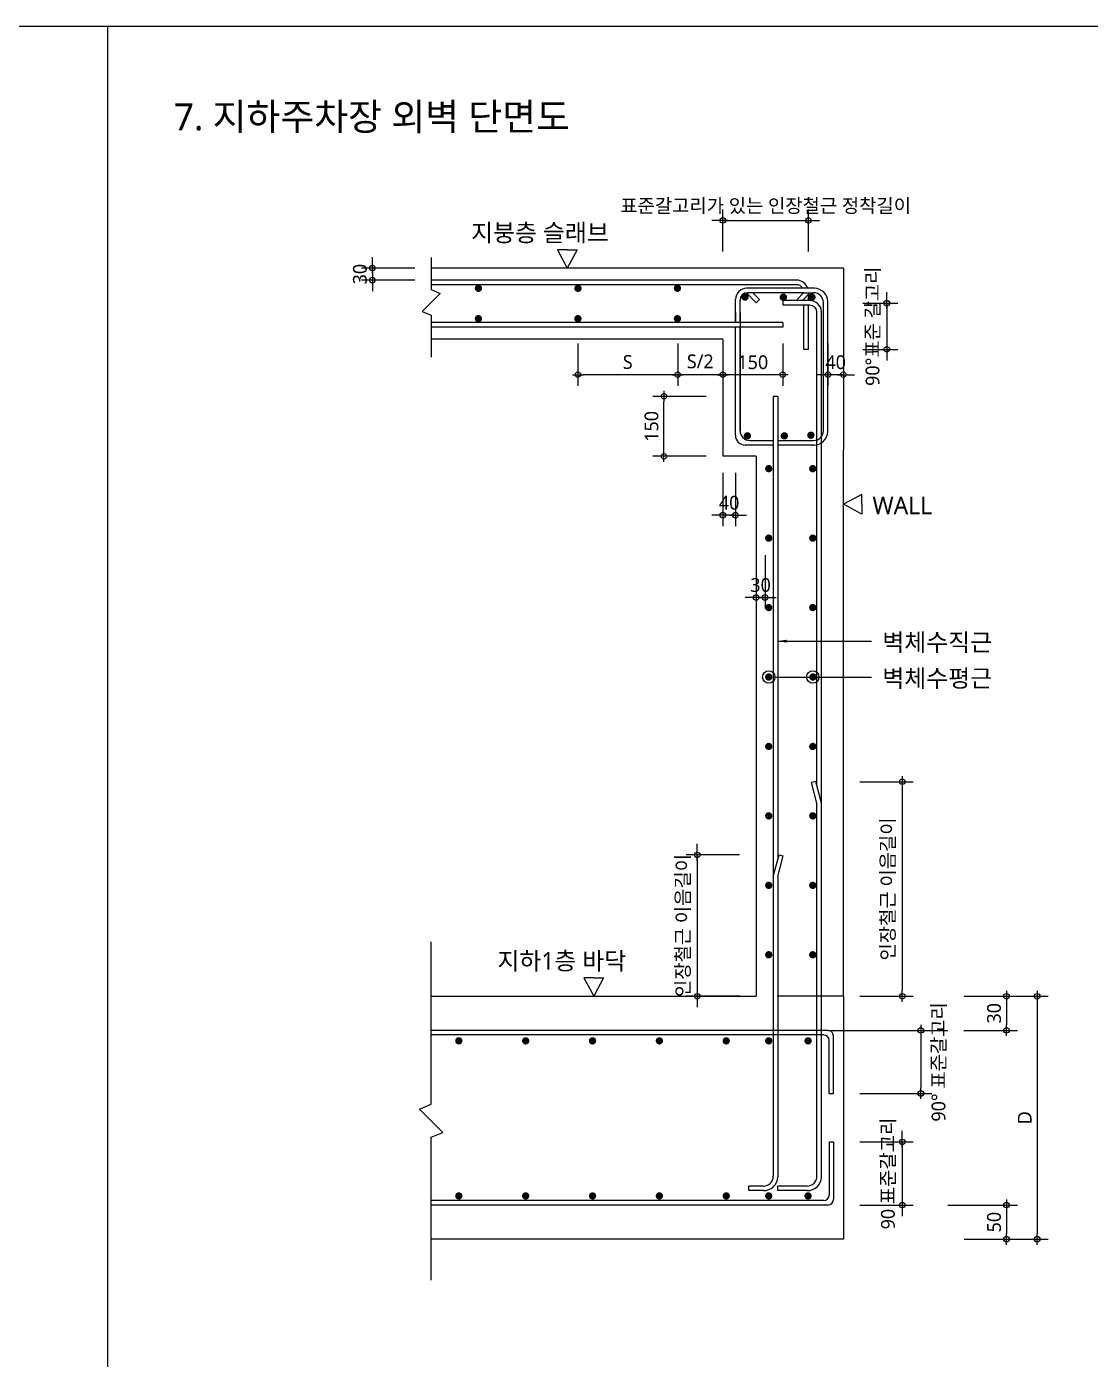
# Model space of a CAD drawing. Header units: millimetres. Extents: x 4573 to 501064, y -176100 to -4304.
# Drawn here: x 362834 to 382130, y -89569 to -65400 of the extents above; entities that cross this region are included whole.
import ezdxf

# ---------------------------------------------------------------- set-up
doc = ezdxf.new("R2010")
doc.units = ezdxf.units.MM
doc.header["$LTSCALE"] = 800
doc.linetypes.add('HID', pattern=[2.3, 1.5, -0.8])
doc.layers.get('Defpoints').update_dxf_attribs({"color": 147})
for name, color, linetype in [('BAR', 40, 'Continuous'), ('BAR-S', 4, 'Continuous'), ('DIM', 7, 'Continuous'), ('ELE4', 4, 'Continuous'), ('LARGE', 2, 'Continuous'), ('MIDDLE', 6, 'Continuous'), ('RXLEADER', 7, 'Continuous'), ('SYM', 7, 'Continuous'), ('TEXT5', 7, 'Continuous'), ('W1', 2, 'Continuous')]:
    doc.layers.add(name, color=color, linetype=linetype)
doc.styles.get("Standard").update_dxf_attribs({"font": 'malgun.ttf'})
doc.styles.add('XR-SHEET-맑은고딕', font='malgun.ttf')
doc.dimstyles.new('DIM1', dxfattribs={"dimscale": 10, "dimtxt": 3, "dimasz": 1, "dimexe": 2, "dimexo": 3, "dimgap": 1, "dimtad": 1, "dimdec": 0, "dimzin": 0, "dimdsep": 46, "dimtxsty": 'XR-SHEET-맑은고딕', "dimblk1": 'DIMDOT', "dimblk2": 'DIMDOT', "dimsah": 1, "dimcen": -1, "dimdle": 1.5, "dimclrt": 3, "dimadec": 0, "dimazin": 0, "dimtfac": 1, "dimtdec": 0, "dimtix": 1, "dimtmove": 2, "dimatfit": 3, "dimldrblk": 'DIMDOT', "dimfxl": 1, "dimtvp": 1, "dimtolj": 1, "dimtzin": 0, "dimarcsym": 0})

# ---------------------------------------------------------------- blocks, each defined once
blk = doc.blocks.new('DIMDOT')
at = {"layer": 'DIM'}
blk.add_line((1, 0), (-1, 0), dxfattribs=at)
blk.add_circle((0, 0), 0.5, dxfattribs=at)
blk = doc.blocks.new('*D351')
at = {"layer": 'Defpoints', "color": 0, "transparency": 16777216}
for p in [(15234, -17584), (15234, -21989), (16858, -21989)]:
    blk.add_point(p, dxfattribs=at)
at = {"layer": 'DIM', "color": 0, "lineweight": -2, "transparency": 16777216}
for p, q in [((15534, -17584), (17058, -17584)), ((16858, -17684), (16858, -21889)), ((15534, -21989), (17058, -21989))]:
    blk.add_line(p, q, dxfattribs=at)
at = {"layer": 'DIM', "color": 0, "lineweight": -2, "transparency": 16777216, "xscale": 100, "yscale": 100, "zscale": 100}
for p, rotation in [((16858, -17584), 90), ((16858, -21989), 270)]:
    blk.add_blockref('DIMDOT', p, dxfattribs=dict(at, rotation=rotation))
at = {"layer": 'DIM', "color": 4, "transparency": 16777216, "insert": (16633, -19787), "char_height": 250, "attachment_point": 5, "rotation": 90, "style": 'XR-SHEET-맑은고딕'}
blk.add_mtext('\\A1;D', dxfattribs=at)
blk = doc.blocks.new('*D352')
at = {"layer": 'Defpoints', "color": 0, "transparency": 16777216}
for p in [(15234, -21371), (15234, -21989), (16302, -21989)]:
    blk.add_point(p, dxfattribs=at)
at = {"layer": 'DIM', "color": 0, "lineweight": -2, "transparency": 16777216}
for p, q in [((15534, -21371), (16502, -21371)), ((16302, -21471), (16302, -21889)), ((15534, -21989), (16502, -21989))]:
    blk.add_line(p, q, dxfattribs=at)
at = {"layer": 'DIM', "color": 0, "lineweight": -2, "transparency": 16777216, "xscale": 100, "yscale": 100, "zscale": 100}
for p, rotation in [((16302, -21371), 90), ((16302, -21989), 270)]:
    blk.add_blockref('DIMDOT', p, dxfattribs=dict(at, rotation=rotation))
at = {"layer": 'DIM', "color": 4, "transparency": 16777216, "insert": (16077, -21680), "char_height": 250, "attachment_point": 5, "rotation": 90, "style": 'XR-SHEET-맑은고딕'}
blk.add_mtext('\\A1;50', dxfattribs=at)
blk = doc.blocks.new('*D353')
at = {"layer": 'Defpoints', "color": 0, "transparency": 16777216}
for p in [(11156, -5447), (12243, -5447), (11156, -6312)]:
    blk.add_point(p, dxfattribs=at)
at = {"layer": 'DIM', "color": 0, "lineweight": -2, "transparency": 16777216}
for p, q in [((11156, -5747), (11156, -6512)), ((12243, -5747), (12243, -6512)), ((12143, -6312), (11256, -6312))]:
    blk.add_line(p, q, dxfattribs=at)
at = {"layer": 'DIM', "color": 0, "lineweight": -2, "transparency": 16777216, "xscale": 100, "yscale": 100, "zscale": 100, "rotation": 180}
blk.add_blockref('DIMDOT', (11156, -6312), dxfattribs=at)
at = {"layer": 'DIM', "color": 0, "lineweight": -2, "transparency": 16777216, "xscale": 100, "yscale": 100, "zscale": 100}
blk.add_blockref('DIMDOT', (12243, -6312), dxfattribs=at)
at = {"layer": 'DIM', "color": 4, "transparency": 16777216, "insert": (11700, -6087), "char_height": 250, "attachment_point": 5, "style": 'XR-SHEET-맑은고딕'}
blk.add_mtext('\\A1;150', dxfattribs=at)
blk = doc.blocks.new('*D354')
at = {"layer": 'Defpoints', "color": 0, "transparency": 16777216}
for p in [(10338, -5447), (11156, -5447), (10338, -6312)]:
    blk.add_point(p, dxfattribs=at)
at = {"layer": 'DIM', "color": 0, "lineweight": -2, "transparency": 16777216}
for p, q in [((10338, -5747), (10338, -6512)), ((11156, -5747), (11156, -6512)), ((11056, -6312), (10438, -6312))]:
    blk.add_line(p, q, dxfattribs=at)
at = {"layer": 'DIM', "color": 0, "lineweight": -2, "transparency": 16777216, "xscale": 100, "yscale": 100, "zscale": 100, "rotation": 180}
blk.add_blockref('DIMDOT', (10338, -6312), dxfattribs=at)
at = {"layer": 'DIM', "color": 0, "lineweight": -2, "transparency": 16777216, "xscale": 100, "yscale": 100, "zscale": 100}
blk.add_blockref('DIMDOT', (11156, -6312), dxfattribs=at)
at = {"layer": 'DIM', "color": 4, "transparency": 16777216, "insert": (10747, -6072), "char_height": 250, "attachment_point": 5, "style": 'XR-SHEET-맑은고딕'}
blk.add_mtext('\\A1;S/2', dxfattribs=at)
blk = doc.blocks.new('*D355')
at = {"layer": 'Defpoints', "color": 0, "transparency": 16777216}
for p in [(8527, -5447), (10338, -5447), (8527, -6312)]:
    blk.add_point(p, dxfattribs=at)
at = {"layer": 'DIM', "color": 0, "lineweight": -2, "transparency": 16777216}
for p, q in [((8527, -5747), (8527, -6512)), ((10338, -5747), (10338, -6512)), ((10238, -6312), (8627, -6312))]:
    blk.add_line(p, q, dxfattribs=at)
at = {"layer": 'DIM', "color": 0, "lineweight": -2, "transparency": 16777216, "xscale": 100, "yscale": 100, "zscale": 100, "rotation": 180}
blk.add_blockref('DIMDOT', (8527, -6312), dxfattribs=at)
at = {"layer": 'DIM', "color": 0, "lineweight": -2, "transparency": 16777216, "xscale": 100, "yscale": 100, "zscale": 100}
blk.add_blockref('DIMDOT', (10338, -6312), dxfattribs=at)
at = {"layer": 'DIM', "color": 4, "transparency": 16777216, "insert": (9432, -6083), "char_height": 250, "attachment_point": 5, "style": 'XR-SHEET-맑은고딕'}
blk.add_mtext('\\A1;S', dxfattribs=at)
blk = doc.blocks.new('*D356')
at = {"layer": 'Defpoints', "color": 0, "transparency": 16777216}
for p in [(11156, -7792), (11385, -7792), (11156, -8860)]:
    blk.add_point(p, dxfattribs=at)
at = {"layer": 'DIM', "color": 0, "lineweight": -2, "transparency": 16777216}
for p, q in [((11156, -8092), (11156, -9060)), ((11385, -8092), (11385, -9060)), ((11056, -8860), (10956, -8860)), ((11385, -8860), (11156, -8860)), ((11485, -8860), (11585, -8860))]:
    blk.add_line(p, q, dxfattribs=at)
at = {"layer": 'DIM', "color": 0, "lineweight": -2, "transparency": 16777216, "xscale": 100, "yscale": 100, "zscale": 100}
blk.add_blockref('DIMDOT', (11156, -8860), dxfattribs=at)
at = {"layer": 'DIM', "color": 0, "lineweight": -2, "transparency": 16777216, "xscale": 100, "yscale": 100, "zscale": 100, "rotation": 180}
blk.add_blockref('DIMDOT', (11385, -8860), dxfattribs=at)
at = {"layer": 'DIM', "color": 4, "transparency": 16777216, "insert": (11271, -8635), "char_height": 250, "attachment_point": 5, "style": 'XR-SHEET-맑은고딕'}
blk.add_mtext('\\A1;40', dxfattribs=at)
blk = doc.blocks.new('*D357')
at = {"layer": 'Defpoints', "color": 0, "transparency": 16777216}
for p in [(13063, -5447), (13343, -5447), (13063, -6312)]:
    blk.add_point(p, dxfattribs=at)
at = {"layer": 'DIM', "color": 0, "lineweight": -2, "transparency": 16777216}
for p, q in [((13063, -5747), (13063, -6512)), ((13343, -5747), (13343, -6512)), ((12963, -6312), (12863, -6312)), ((13343, -6312), (13063, -6312)), ((13443, -6312), (13543, -6312))]:
    blk.add_line(p, q, dxfattribs=at)
at = {"layer": 'DIM', "color": 0, "lineweight": -2, "transparency": 16777216, "xscale": 100, "yscale": 100, "zscale": 100}
blk.add_blockref('DIMDOT', (13063, -6312), dxfattribs=at)
at = {"layer": 'DIM', "color": 0, "lineweight": -2, "transparency": 16777216, "xscale": 100, "yscale": 100, "zscale": 100, "rotation": 180}
blk.add_blockref('DIMDOT', (13343, -6312), dxfattribs=at)
at = {"layer": 'DIM', "color": 4, "transparency": 16777216, "insert": (13203, -6087), "char_height": 250, "attachment_point": 5, "style": 'XR-SHEET-맑은고딕'}
blk.add_mtext('\\A1;40', dxfattribs=at)
blk = doc.blocks.new('*D358')
at = {"layer": 'Defpoints', "color": 0, "transparency": 16777216}
for p in [(11760, -9285), (11922, -9285), (11760, -10352)]:
    blk.add_point(p, dxfattribs=at)
at = {"layer": 'DIM', "color": 0, "lineweight": -2, "transparency": 16777216}
for p, q in [((11760, -9585), (11760, -10552)), ((11922, -9585), (11922, -10552)), ((11660, -10352), (11560, -10352)), ((11922, -10352), (11760, -10352)), ((12022, -10352), (12122, -10352))]:
    blk.add_line(p, q, dxfattribs=at)
at = {"layer": 'DIM', "color": 0, "lineweight": -2, "transparency": 16777216, "xscale": 100, "yscale": 100, "zscale": 100}
blk.add_blockref('DIMDOT', (11760, -10352), dxfattribs=at)
at = {"layer": 'DIM', "color": 0, "lineweight": -2, "transparency": 16777216, "xscale": 100, "yscale": 100, "zscale": 100, "rotation": 180}
blk.add_blockref('DIMDOT', (11922, -10352), dxfattribs=at)
at = {"layer": 'DIM', "color": 4, "transparency": 16777216, "insert": (11841, -10127), "char_height": 250, "attachment_point": 5, "style": 'XR-SHEET-맑은고딕'}
blk.add_mtext('\\A1;30', dxfattribs=at)
blk = doc.blocks.new('A$C431B2C77')
at = {"layer": 'RXLEADER'}
blk.add_solid([(177, 166), (114, 215), (0, 0)], dxfattribs=at)
blk = doc.blocks.new('*D360')
at = {"layer": 'Defpoints', "color": 0, "transparency": 16777216}
for p in [(10089, -6705), (11156, -6705), (11156, -7792)]:
    blk.add_point(p, dxfattribs=at)
at = {"layer": 'DIM', "color": 0, "lineweight": -2, "transparency": 16777216}
for p, q in [((10856, -6705), (9889, -6705)), ((10089, -7692), (10089, -6805)), ((10856, -7792), (9889, -7792))]:
    blk.add_line(p, q, dxfattribs=at)
at = {"layer": 'DIM', "color": 0, "lineweight": -2, "transparency": 16777216, "xscale": 100, "yscale": 100, "zscale": 100}
for p, rotation in [((10089, -6705), 90), ((10089, -7792), 270)]:
    blk.add_blockref('DIMDOT', p, dxfattribs=dict(at, rotation=rotation))
at = {"layer": 'DIM', "color": 4, "transparency": 16777216, "insert": (9863, -7249), "char_height": 250, "attachment_point": 5, "rotation": 90, "style": 'XR-SHEET-맑은고딕'}
blk.add_mtext('\\A1;150', dxfattribs=at)
blk = doc.blocks.new('*D369')
at = {"layer": 'Defpoints', "color": 0, "transparency": 16777216}
for p in [(5867, -4379), (4799, -4597), (5867, -4597)]:
    blk.add_point(p, dxfattribs=at)
at = {"layer": 'DIM', "color": 0, "lineweight": -2, "transparency": 16777216}
for p, q in [((4799, -4279), (4799, -4179)), ((5567, -4379), (4599, -4379)), ((4799, -4379), (4799, -4597)), ((5567, -4597), (4599, -4597)), ((4799, -4697), (4799, -4797))]:
    blk.add_line(p, q, dxfattribs=at)
at = {"layer": 'DIM', "color": 0, "lineweight": -2, "transparency": 16777216, "xscale": 100, "yscale": 100, "zscale": 100}
for p, rotation in [((4799, -4379), 270), ((4799, -4597), 90)]:
    blk.add_blockref('DIMDOT', p, dxfattribs=dict(at, rotation=rotation))
at = {"layer": 'DIM', "color": 4, "transparency": 16777216, "insert": (4574, -4488), "char_height": 250, "attachment_point": 5, "rotation": 90, "style": 'XR-SHEET-맑은고딕'}
blk.add_mtext('\\A1;30', dxfattribs=at)
blk = doc.blocks.new('*D383')
at = {"layer": 'Defpoints', "color": 0, "transparency": 16777216}
for p in [(15234, -17584), (15234, -18203), (16302, -18203)]:
    blk.add_point(p, dxfattribs=at)
at = {"layer": 'DIM', "color": 0, "lineweight": -2, "transparency": 16777216}
for p, q in [((15534, -17584), (16502, -17584)), ((16302, -17684), (16302, -18103)), ((15534, -18203), (16502, -18203))]:
    blk.add_line(p, q, dxfattribs=at)
at = {"layer": 'DIM', "color": 0, "lineweight": -2, "transparency": 16777216, "xscale": 100, "yscale": 100, "zscale": 100}
for p, rotation in [((16302, -17584), 90), ((16302, -18203), 270)]:
    blk.add_blockref('DIMDOT', p, dxfattribs=dict(at, rotation=rotation))
at = {"layer": 'DIM', "color": 4, "transparency": 16777216, "insert": (16077, -17893), "char_height": 250, "attachment_point": 5, "rotation": 90, "style": 'XR-SHEET-맑은고딕'}
blk.add_mtext('\\A1;30', dxfattribs=at)
blk = doc.blocks.new('*D384')
at = {"layer": 'Defpoints', "color": 0, "transparency": 16777216}
for p in [(13343, -20226), (13343, -21371), (14411, -21371)]:
    blk.add_point(p, dxfattribs=at)
at = {"layer": 'DIM', "color": 0, "lineweight": -2, "transparency": 16777216}
for p, q in [((14411, -20126), (14411, -20026)), ((13643, -20226), (14611, -20226)), ((14411, -20226), (14411, -21371)), ((13643, -21371), (14611, -21371)), ((14411, -21471), (14411, -21571))]:
    blk.add_line(p, q, dxfattribs=at)
at = {"layer": 'DIM', "color": 0, "lineweight": -2, "transparency": 16777216, "xscale": 100, "yscale": 100, "zscale": 100}
for p, rotation in [((14411, -20226), 270), ((14411, -21371), 90)]:
    blk.add_blockref('DIMDOT', p, dxfattribs=dict(at, rotation=rotation))
at = {"layer": 'DIM', "color": 4, "transparency": 16777216, "insert": (14164, -20799), "char_height": 250, "attachment_point": 5, "rotation": 90, "style": 'XR-SHEET-맑은고딕'}
blk.add_mtext('\\A1;90 표준갈고리', dxfattribs=at)
blk = doc.blocks.new('*D385')
at = {"layer": 'Defpoints', "color": 0, "transparency": 16777216}
for p in [(13343, -13694), (13343, -17584), (14411, -17584)]:
    blk.add_point(p, dxfattribs=at)
at = {"layer": 'DIM', "color": 0, "lineweight": -2, "transparency": 16777216}
for p, q in [((13643, -13694), (14611, -13694)), ((14411, -13794), (14411, -17484)), ((13643, -17584), (14611, -17584))]:
    blk.add_line(p, q, dxfattribs=at)
at = {"layer": 'DIM', "color": 0, "lineweight": -2, "transparency": 16777216, "xscale": 100, "yscale": 100, "zscale": 100}
for p, rotation in [((14411, -13694), 90), ((14411, -17584), 270)]:
    blk.add_blockref('DIMDOT', p, dxfattribs=dict(at, rotation=rotation))
at = {"layer": 'DIM', "color": 4, "transparency": 16777216, "insert": (14160, -15639), "char_height": 250, "attachment_point": 5, "rotation": 90, "style": 'XR-SHEET-맑은고딕'}
blk.add_mtext('\\A1;인장철근 이음길이', dxfattribs=at)
blk = doc.blocks.new('*D386')
at = {"layer": 'Defpoints', "color": 0, "transparency": 16777216}
for p in [(11760, -15021), (10692, -17584), (11760, -17584)]:
    blk.add_point(p, dxfattribs=at)
at = {"layer": 'DIM', "color": 0, "lineweight": -2, "transparency": 16777216}
for p, q in [((10692, -14921), (10692, -14821)), ((11460, -15021), (10492, -15021)), ((10692, -15021), (10692, -17584)), ((11460, -17584), (10492, -17584)), ((10692, -17684), (10692, -17784))]:
    blk.add_line(p, q, dxfattribs=at)
at = {"layer": 'DIM', "color": 0, "lineweight": -2, "transparency": 16777216, "xscale": 100, "yscale": 100, "zscale": 100}
for p, rotation in [((10692, -15021), 270), ((10692, -17584), 90)]:
    blk.add_blockref('DIMDOT', p, dxfattribs=dict(at, rotation=rotation))
at = {"layer": 'DIM', "color": 4, "transparency": 16777216, "insert": (10442, -16302), "char_height": 250, "attachment_point": 5, "rotation": 90, "style": 'XR-SHEET-맑은고딕'}
blk.add_mtext('\\A1;인장철근 이음길이', dxfattribs=at)
blk = doc.blocks.new('*D387')
at = {"layer": 'Defpoints', "color": 0, "transparency": 16777216}
for p in [(12709, -3514), (11156, -4379), (12709, -4379)]:
    blk.add_point(p, dxfattribs=at)
at = {"layer": 'DIM', "color": 0, "lineweight": -2, "transparency": 16777216}
for p, q in [((11156, -4079), (11156, -3314)), ((12709, -4079), (12709, -3314)), ((11056, -3514), (10956, -3514)), ((11156, -3514), (12709, -3514)), ((12809, -3514), (12909, -3514))]:
    blk.add_line(p, q, dxfattribs=at)
at = {"layer": 'DIM', "color": 0, "lineweight": -2, "transparency": 16777216, "xscale": 100, "yscale": 100, "zscale": 100}
blk.add_blockref('DIMDOT', (11156, -3514), dxfattribs=at)
at = {"layer": 'DIM', "color": 0, "lineweight": -2, "transparency": 16777216, "xscale": 100, "yscale": 100, "zscale": 100, "rotation": 180}
blk.add_blockref('DIMDOT', (12709, -3514), dxfattribs=at)
at = {"layer": 'DIM', "color": 4, "transparency": 16777216, "insert": (11933, -3261), "char_height": 250, "attachment_point": 5, "style": 'XR-SHEET-맑은고딕'}
blk.add_mtext('\\A1;표준갈고리가 있는 인장철근 정착길이', dxfattribs=at)
blk = doc.blocks.new('*D388')
at = {"layer": 'Defpoints', "color": 0, "transparency": 16777216}
for p in [(13396, -5014), (13396, -5852), (14131, -5852)]:
    blk.add_point(p, dxfattribs=at)
at = {"layer": 'DIM', "color": 0, "lineweight": -2, "transparency": 16777216}
for p, q in [((14131, -4914), (14131, -4814)), ((13696, -5014), (14331, -5014)), ((14131, -5014), (14131, -5852)), ((13696, -5852), (14331, -5852)), ((14131, -5952), (14131, -6052))]:
    blk.add_line(p, q, dxfattribs=at)
at = {"layer": 'DIM', "color": 0, "lineweight": -2, "transparency": 16777216, "xscale": 100, "yscale": 100, "zscale": 100}
for p, rotation in [((14131, -5014), 270), ((14131, -5852), 90)]:
    blk.add_blockref('DIMDOT', p, dxfattribs=dict(at, rotation=rotation))
at = {"layer": 'DIM', "color": 4, "transparency": 16777216, "insert": (13885, -5433), "char_height": 250, "attachment_point": 5, "rotation": 90, "style": 'XR-SHEET-맑은고딕'}
blk.add_mtext('\\A1;90%%d표준 갈고리', dxfattribs=at)
blk = doc.blocks.new('*D392')
at = {"layer": 'Defpoints', "color": 0, "transparency": 16777216}
for p in [(13343, -18203), (13343, -19347), (14748, -19347)]:
    blk.add_point(p, dxfattribs=at)
at = {"layer": 'DIM', "color": 0, "lineweight": -2, "transparency": 16777216}
for p, q in [((13643, -18203), (14948, -18203)), ((14748, -18303), (14748, -19247)), ((13643, -19347), (14948, -19347))]:
    blk.add_line(p, q, dxfattribs=at)
at = {"layer": 'DIM', "color": 0, "lineweight": -2, "transparency": 16777216, "xscale": 100, "yscale": 100, "zscale": 100}
for p, rotation in [((14748, -18203), 90), ((14748, -19347), 270)]:
    blk.add_blockref('DIMDOT', p, dxfattribs=dict(at, rotation=rotation))
at = {"layer": 'DIM', "color": 4, "transparency": 16777216, "insert": (15082, -18775), "char_height": 250, "attachment_point": 5, "rotation": 90, "style": 'XR-SHEET-맑은고딕'}
blk.add_mtext('\\A1;90%%D 표준갈고리', dxfattribs=at)
blk = doc.blocks.new('A$C27ED70E1')
at = {"layer": 'BAR'}
for p, q in [((11523.4, -4596.9), (5866.6, -4596.9)), ((12492.9, -4680.3), (5866.6, -4680.3)), ((12492.5, -4596.9), (11523.4, -4596.9)), ((12335.1, -4742.3), (11587.4, -4742.3)), ((11588.2, -4826.3), (11758.5, -5006.2)), ((12335.1, -4825.7), (11601.2, -4825.7)), ((11703, -4825.7), (11819.4, -4948.6)), ((12605, -4742.3), (12335.1, -4742.3)), ((12625.3, -4825.7), (12335.1, -4825.7)), ((12620.4, -4825.7), (12504.1, -4948.6)), ((12818.5, -4742.3), (12584.1, -4742.3)), ((12584.1, -4825.7), (12803.3, -4825.7)), ((12735.2, -4826.3), (12602.4, -4966.7)), ((11385.5, -5363.5), (11385.5, -4944.2)), ((11468.8, -5363.5), (11468.8, -4958)), ((11758.5, -5006.2), (11819.4, -4948.6)), ((12744.5, -4966.7), (12247.4, -4966.7)), ((12247.4, -4966.7), (12247.4, -5050.1)), ((12730.7, -5050.1), (12247.4, -5050.1)), ((12523.1, -4966.7), (12504.1, -4948.6)), ((12625.3, -4966.7), (12625.3, -4942.5)), ((12625.3, -5852), (12625.3, -5050.1)), ((12708.6, -4966.7), (12708.6, -4854.4)), ((12708.6, -5852), (12708.6, -5050.1)), ((12979.8, -7328.1), (12979.8, -5002.1)), ((13063.2, -7343.3), (13063.2, -4987)), ((11385.5, -5181.5), (11385.5, -5363.5)), ((11468.8, -5181.5), (11468.8, -7328.1)), ((12863, -7328.1), (12863, -5182.4)), ((12946.4, -20864.2), (12946.4, -5168.6)), ((13063.2, -7343.3), (13063.2, -5168.6)), ((12243.2, -5363.5), (5866.6, -5363.5)), ((12243.2, -5446.9), (5866.6, -5446.9)), ((11385.5, -7411.5), (11385.5, -5446.9)), ((11468.8, -7328.1), (11468.8, -5446.9)), ((12243.2, -5363.5), (12243.2, -5446.9)), ((12708.6, -5852), (12625.3, -5852)), ((12070.4, -6705.1), (12070.4, -20849)), ((12153.8, -6705.1), (12070.4, -6705.1)), ((12153.8, -6705.1), (12153.8, -15101.8)), ((12863, -13770.4), (12863, -7328.1)), ((12070.4, -7588), (11561.9, -7588)), ((11645.3, -7504.6), (12070.4, -7504.6)), ((12153.8, -7504.6), (12803.3, -7504.6)), ((12818.5, -7588), (12153.8, -7588)), ((12840.9, -13687.8), (12763.1, -13708.7)), ((12863, -14081.5), (12763.1, -13708.7)), ((12946.4, -14081.5), (12840.9, -13687.8)), ((12863, -20849), (12863, -14081.5)), ((12070.4, -15413), (12175.9, -15019.3)), ((12153.8, -15413), (12253.7, -15040.2)), ((12175.9, -15019.3), (12253.7, -15040.2)), ((12153.8, -15413), (12153.8, -20864.2)), ((13063.4, -18202.7), (5866.6, -18202.7)), ((12986.9, -18286.5), (5866.6, -18286.5)), ((13161.4, -18286.5), (13160.4, -18286.5)), ((13161.4, -18286.5), (13160.4, -18286.5)), ((13161.4, -18202.7), (13160.8, -18202.7)), ((13161.4, -19346.9), (13161.4, -18300.8)), ((13085, -19346.9), (13085, -18384.6)), ((13085, -19346.9), (13161.4, -19346.9)), ((13085, -20226.5), (13161.4, -20226.5)), ((13085, -20226.5), (13085, -21188.8)), ((13161.4, -20226.5), (13161.4, -21272.6)), ((11893.9, -21025.5), (11625.8, -21025.5)), ((11625.8, -21109.3), (11625.8, -21025.5)), ((12686.6, -21025.5), (12153.8, -21025.5)), ((12153.8, -21109.3), (12153.8, -21025.5)), ((11893.9, -21109.3), (11625.8, -21109.3)), ((12686.6, -21109.3), (12153.8, -21109.3)), ((12986.9, -21286.8), (5866.6, -21286.8)), ((13063.4, -21370.6), (5866.6, -21370.6))]:
    blk.add_line(p, q, dxfattribs=at)
for centre, radius, start, end in [((11601.2, -4958), 216.2, 93.66112, 176.33888), ((11601.2, -4958), 132.4, 90, 180), ((12492.5, -4813.1), 216.2, 19.12663, 90), ((12492.9, -4812.7), 132.4, 32.12985, 90), ((12803.3, -5002.1), 176.5, 0, 90), ((12803.3, -5002.1), 260.3, 3.33636, 86.66364), ((12730.7, -5182.4), 216.2, 3.66112, 90), ((12730.7, -5182.4), 132.4, 0, 90), ((11561.9, -7411.5), 176.5, 180, 270), ((11645.3, -7328.1), 176.5, 180, 270), ((12803.3, -7328.1), 176.5, 270, 0), ((12803.3, -7328.1), 260.3, 270, 356.66364), ((12986.9, -18384.6), 98, 0, 90), ((13063.4, -18300.8), 98, 0, 90), ((11893.9, -20849), 176.5, 270, 0), ((11893.9, -20849), 260.3, 270, 356.66364), ((12686.6, -20849), 176.5, 270, 0), ((12686.6, -20849), 260.3, 270, 356.66364), ((12986.9, -21188.8), 98, 270, 0), ((13063.4, -21272.6), 98, 270, 0)]:
    blk.add_arc(centre, radius, start, end, dxfattribs=at)
at = {"layer": 'BAR-S', "const_width": 66}
for points in [[(6756.3, -4744.7, -1), (6689.9, -4744.7, -1)], [(8561.3, -4744.7, -1), (8494.9, -4744.7, -1)], [(10366.2, -4744.7, -1), (10299.8, -4744.7, -1)], [(11525.6, -4905.1, 1), (11592, -4905.1, 1)], [(12287.2, -4907.3, -1), (12220.8, -4907.3, -1)], [(12806.3, -4905.1, -1), (12739.9, -4905.1, -1)], [(6756.3, -5295.8, -1), (6689.9, -5295.8, -1)], [(8561.3, -5295.8, -1), (8494.9, -5295.8, -1)], [(10366.2, -5295.8, -1), (10299.8, -5295.8, -1)], [(11635.7, -7420.3, -1), (11569.3, -7420.3, -1)], [(12306.5, -7420.3, -1), (12240.1, -7420.3, -1)], [(12786.7, -7409.5, -1), (12720.3, -7409.5, -1)], [(12022.5, -8016.3, 1), (11956.1, -8016.3, 1)], [(12821.2, -8016.3, 1), (12754.8, -8016.3, 1)], [(12022.5, -9275.6, 1), (11956.1, -9275.6, 1)], [(12821.2, -9275.6, 1), (12754.8, -9275.6, 1)], [(12022.5, -10534.9, 1), (11956.1, -10534.9, 1)], [(12821.2, -10534.9, 1), (12754.8, -10534.9, 1)], [(12022.5, -11794.2, 1), (11956.1, -11794.2, 1)], [(12824.2, -11794.2, 1), (12757.8, -11794.2, 1)], [(12022.5, -13053.6, 1), (11956.1, -13053.6, 1)], [(12821.2, -13053.6, 1), (12754.8, -13053.6, 1)], [(12022.5, -14312.9, 1), (11956.1, -14312.9, 1)], [(12821.2, -14312.9, 1), (12754.8, -14312.9, 1)], [(12022.5, -15572.2, 1), (11956.1, -15572.2, 1)], [(12821.2, -15572.2, 1), (12754.8, -15572.2, 1)], [(12022.5, -16831.5, 1), (11956.1, -16831.5, 1)], [(12821.2, -16831.5, 1), (12754.8, -16831.5, 1)], [(6401.2, -18392.9, 1), (6334.8, -18392.9, 1)], [(7613.7, -18392.9, 1), (7547.3, -18392.9, 1)], [(8826.2, -18392.9, 1), (8759.8, -18392.9, 1)], [(10038.7, -18392.9, 1), (9972.3, -18392.9, 1)], [(11251.2, -18392.9, 1), (11184.8, -18392.9, 1)], [(12022.5, -18392.9, 1), (11956.1, -18392.9, 1)], [(12735.9, -18392.9, 1), (12669.5, -18392.9, 1)], [(6401.2, -21204.7, 1), (6334.8, -21204.7, 1)], [(7613.7, -21204.7, 1), (7547.3, -21204.7, 1)], [(8826.2, -21204.7, 1), (8759.8, -21204.7, 1)], [(10038.7, -21204.7, 1), (9972.3, -21204.7, 1)], [(11251.2, -21204.7, 1), (11184.8, -21204.7, 1)], [(12022.5, -21204.7, 1), (11956.1, -21204.7, 1)], [(12735.9, -21204.7, 1), (12669.5, -21204.7, 1)]]:
    blk.add_lwpolyline(points, format="xyb", close=True, dxfattribs=at)
at = {"layer": 'Defpoints', "color": 6, "linetype": 'ByBlock'}
for p in [(13365.4, -17583.9), (15688.9, -21989.5)]:
    blk.add_point(p, dxfattribs=at)
at = {"layer": 'DIM'}
blk.add_line((15528.3, -18202.7), (16498.1, -18202.7), dxfattribs=at)
at = {"layer": 'LARGE'}
for p, q in [((13063.4, -18202.7), (15235.3, -18202.7)), ((15235.3, -21370.6), (15546.1, -21370.6))]:
    blk.add_line(p, q, dxfattribs=at)
at = {"layer": 'RXLEADER'}
for p, q in [((12153.8, -11142.8), (13854.8, -11142.8)), ((12101.4, -11794.2), (12913.2, -11794.2)), ((12913.2, -11794.2), (13854.8, -11794.2))]:
    blk.add_line(p, q, dxfattribs=at)
for centre in [(11989.3, -11794.2), (12788, -11794.2)]:
    blk.add_circle(centre, 112.1, dxfattribs=at)
at = {"layer": 'SYM'}
for points in [[(5866.6, -4188.7), (5866.6, -4768.1), (6031.7, -4836.5), (5701.6, -5166.5), (5866.6, -5234.9), (5866.6, -5993.9)], [(5866.6, -22732.1), (5866.6, -20141.9), (6078.1, -20054.3), (5655.1, -19631.3), (5866.6, -19543.8), (5866.6, -16596.7)]]:
    blk.add_lwpolyline(points, dxfattribs=at)
at = {"layer": 'TEXT5', "color": 7}
for p, q in [((8157.6, -4045.2), (8335.7, -4379)), ((8335.7, -4045.2), (8157.6, -4045.2)), ((8335.7, -4045.2), (8513.8, -4045.2)), ((8513.8, -4045.2), (8335.7, -4379)), ((13676.6, -8482.1), (13342.8, -8660.2)), ((13676.6, -8838.3), (13342.8, -8660.2)), ((13676.6, -8660.2), (13676.6, -8482.1)), ((13676.6, -8660.2), (13676.6, -8838.3)), ((8813.4, -17250), (8635.3, -17250)), ((8635.3, -17250), (8813.4, -17583.9)), ((8991.5, -17250), (8813.4, -17583.9)), ((8813.4, -17250), (8991.5, -17250))]:
    blk.add_line(p, q, dxfattribs=at)
at = {"layer": 'W1'}
for p, q in [((13342.8, -4379), (5866.6, -4379)), ((13342.8, -4379), (13342.8, -7668)), ((11156.4, -5668.6), (5866.6, -5668.6)), ((11156.4, -5668.6), (11156.4, -7791.9)), ((13342.8, -17583.9), (13342.8, -7668)), ((11760.2, -7791.9), (11156.4, -7791.9)), ((11760.2, -7791.9), (11760.2, -17583.9)), ((5866.6, -17583.9), (11760.2, -17583.9)), ((13342.8, -17583.9), (13342.8, -21989.5)), ((13342.8, -21989.5), (5866.6, -21989.5))]:
    blk.add_line(p, q, dxfattribs=at)
at = {"layer": 'W1', "linetype": 'HID'}
blk.add_line((13342.8, -17583.9), (11760.2, -17583.9), dxfattribs=at)
at = {"layer": 'LARGE', "color": 7, "xscale": 0.661764705882353, "yscale": 0.661764705882353, "zscale": 0.661764705882353, "rotation": 306.7025555321028}
blk.add_blockref('A$C431B2C77', (12153.8, -11142.8), dxfattribs=at)
at = {"layer": 'LARGE', "color": 7, "style": 'XR-SHEET-맑은고딕'}
for s, p in [('WALL', (13870.5, -8841.4)), ('벽체수직근', (14048.7, -11324)), ('벽체수평근', (14048.7, -11975.4))]:
    blk.add_text(s, height=317.65, dxfattribs=at).set_placement(p)
at = {"layer": 'MIDDLE', "style": 'XR-SHEET-맑은고딕'}
blk.add_text('7. 지하주차장 외벽 단면도', height=490.196, dxfattribs=at).set_placement((1197.4, -1879.1))
at = {"layer": 'TEXT5', "color": 7, "style": 'XR-SHEET-맑은고딕'}
for s, p in [('지붕층 슬래브', (6589.7, -3896.4)), ('지하1층 바닥', (7067.4, -17101.2))]:
    blk.add_text(s, height=317.65, dxfattribs=at).set_placement(p)
at = {"layer": 'DIM'}
dim = blk.add_linear_dim(base=(12708.6, -3513.8), p1=(11156.4, -4379), p2=(12708.6, -4379), text='표준갈고리가 있는 인장철근 정착길이', dimstyle='DIM1', override={"dimscale": 100, "dimtxt": 2.5, "dimtxsty": 'Standard', "dimclrt": 4}, dxfattribs=at)
dim.commit()
dim.dimension.update_dxf_attribs({"geometry": '*D387', "text_midpoint": (11932.5, -3261)})
for base, p1, p2, angle, text, picture, middle in [((4798.8, -4596.9), (5866.6, -4379), (5866.6, -4596.9), 270, '30', '*D369', (4573.6, -4488)), ((8526.5, -6312.1), (10338.5, -5446.9), (8526.5, -5446.9), 180, 'S', '*D355', (9432.5, -6082.8)), ((10338.5, -6312.1), (11156.4, -5446.9), (10338.5, -5446.9), 180, 'S/2', '*D354', (10747.4, -6071.8)), ((11156.4, -6312.1), (12243.2, -5446.9), (11156.4, -5446.9), 180, '150', '*D353', (11699.8, -6086.9)), ((13063.2, -6312.1), (13342.8, -5446.9), (13063.2, -5446.9), 180, '40', '*D357', (13203, -6086.9)), ((10088.6, -6705.1), (11156.4, -7791.9), (11156.4, -6705.1), 90, '150', '*D360', (9863.4, -7248.5)), ((11156.4, -8859.8), (11385.5, -7791.9), (11156.4, -7791.9), 180, '40', '*D356', (11270.9, -8634.6)), ((11760.2, -10352.4), (11921.6, -9284.5), (11760.2, -9284.5), 180, '30', '*D358', (11840.9, -10127.2)), ((14410.6, -17583.9), (13342.8, -13694.1), (13342.8, -17583.9), 270, '인장철근 이음길이', '*D385', (14160.2, -15639)), ((10692.4, -17583.9), (11760.2, -15020.8), (11760.2, -17583.9), 270, '인장철근 이음길이', '*D386', (10441.9, -16302.4)), ((16858.2, -21989.5), (15234.2, -17583.9), (15234.2, -21989.5), 90, 'D', '*D351', (16633, -19786.7)), ((16302, -18202.7), (15234.2, -17583.9), (15234.2, -18202.7), 270, '30', '*D383', (16076.9, -17893.3)), ((14410.6, -21370.6), (13342.8, -20226.5), (13342.8, -21370.6), 270, '90 표준갈고리', '*D384', (14164, -20798.5)), ((16302, -21989.5), (15234.2, -21370.6), (15234.2, -21989.5), 270, '50', '*D352', (16076.9, -21680.1))]:
    dim = blk.add_linear_dim(base=base, p1=p1, p2=p2, angle=angle, text=text, dimstyle='DIM1', override={"dimscale": 100, "dimtxt": 2.5, "dimtxsty": 'Standard', "dimclrt": 4}, dxfattribs=at)
    dim.commit()
    dim.dimension.update_dxf_attribs({"geometry": picture, "text_midpoint": middle})
dim = blk.add_aligned_dim(p1=(13396.3, -5013.9), p2=(13396.3, -5852), distance=735.2, text='90%%d표준 갈고리', dimstyle='DIM1', override={"dimscale": 100, "dimtxt": 2.5, "dimtxsty": 'Standard', "dimclrt": 4}, dxfattribs=at)
dim.commit()
dim.dimension.update_dxf_attribs({"geometry": '*D388', "text_midpoint": (13884.8, -5433)})
dim = blk.add_linear_dim(base=(14748, -19346.9), p1=(13342.8, -18202.7), p2=(13342.8, -19346.9), angle=270, text='90%%D 표준갈고리', dimstyle='DIM1', override={"dimscale": 100, "dimtxt": 2.5, "dimtxsty": 'Standard', "dimclrt": 4}, dxfattribs=at)
dim.commit()
dim.dimension.update_dxf_attribs({"geometry": '*D392', "text_midpoint": (15081.8, -18774.8), "dimtype": 128})

msp = doc.modelspace()

# ---------------------------------------------------------------- linework, layer by layer
at = {"layer": 'ELE4', "color": 2}
msp.add_line((364306.7, -116700), (364306.7, -65400), dxfattribs=at)
at = {"layer": 'ELE4'}
msp.add_lwpolyline([(340973.3, -116700), (409750, -116700), (409750, -65400), (340973.3, -65400)], close=True, dxfattribs=at)

# ---------------------------------------------------------------- block references
at = {"layer": 'LARGE', "color": 6}
msp.add_blockref('A$C27ED70E1', (364306.7, -65400), dxfattribs=at)

doc.saveas('drawing.dxf')
